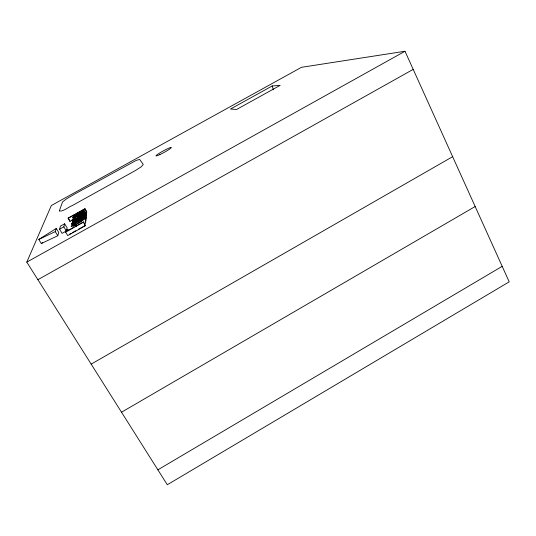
<?xml version="1.0" encoding="UTF-8"?>
<svg xmlns="http://www.w3.org/2000/svg" width="536" height="536" viewBox="0 0 536 536"><rect width="100%" height="100%" fill="white"/><g stroke="black" fill="none" stroke-linecap="round" stroke-linejoin="round"><path stroke-width="0.8" d="M85.438 225.703L83.402 221.911L75.516 226.299L75.717 225.127L73.948 226.105L73.734 227.291L67.482 230.768L67.784 229.455L66.015 230.44L65.613 232.128L67.717 235.579L85.438 225.703L83.402 221.911M85.13 221.442L85.921 220.698L83.924 217.375L75.509 221.998A4.73 0.563 -29.7 0 1 74.223 222.601L73.365 222.782A3.075 0.369 -29.8 0 1 73.74 222.34M85.304 219.7L86.088 218.929L84.118 215.653L75.208 220.169A6.941 0.824 -29.8 0 0 74.551 220.51L74.437 220.571A6.144 0.717 -29.7 0 0 75.529 219.934L84.266 214.413L72.568 220.343L73.285 221.944M85.639 218.293L86.209 217.656L84.266 214.413M86.055 215.78L86.437 215.291L84.527 212.102L74.028 218.052A3.404 0.395 -29.7 0 0 73.244 218.608L72.554 219.365M85.767 215.104L86.517 214.42L84.628 211.258L76.648 215.64A4.482 0.509 -29.6 0 1 75.429 216.216C73.003 217.214 77.291 214.42 73.151 217.006A5.306 0.603 -29.7 0 0 73.01 217.248M85.995 212.531L86.765 211.841L84.916 208.752L68.199 218.025L70.002 221.415L73.11 219.693M85.887 221.02L83.924 217.375M86.055 219.244L84.118 215.653M86.403 215.586L84.527 212.102M86.49 214.708L84.628 211.258M86.738 212.122L84.916 208.752M73.821 219.211L73.117 217.643L75.476 216.336M70.002 221.415L68.199 218.025M66.357 230.983L67.107 227.827L64.648 223.787L60.468 226.112L59.556 229.234L62.082 233.361L66.357 230.983L63.844 226.849L64.648 223.787M57.801 235.746L58.752 232.47L56.28 228.436L38.786 239.451L41.319 243.525L57.801 235.746L55.268 231.612L56.28 228.436M74.089 218.541L77.104 216.497L78.651 216.611A3.471 0.402 -29.7 0 0 79.442 216.263L81.948 214.916M26.8 262.131L51.335 205.529L301.473 67.315L405.008 51.248L509.2 281.842L167.299 484.752L26.8 262.131L405.008 51.248M82.189 220.269L82.33 220.048A6.559 0.804 -29.8 0 0 82.33 219.934L82.196 219.867A3.826 0.469 -29.8 0 0 81.177 220.169A4.255 0.523 -29.8 0 0 80.501 220.47L77.975 221.783A10.988 1.353 -29.8 0 0 77.137 222.252L74.176 223.713A5.842 0.71 -29.8 0 0 71.523 225.656L71.154 226.145A10.017 1.226 -29.8 0 0 71.141 226.326L71.482 226.44M41.319 243.525L42.713 242.641M74.444 223.546L76.956 222.058A12.429 1.528 -29.8 0 1 78.042 221.448L80.279 220.269A6.687 0.817 -29.8 0 1 82.691 219.197A6.244 0.764 -29.8 0 1 83.743 218.943L83.676 219.586A6.07 0.744 -29.8 0 1 82.356 220.685A6.566 0.804 -29.8 0 1 80.099 222.172L77.881 223.472A11.779 1.434 -29.8 0 1 76.782 224.082L74.209 225.408A6.264 0.764 -29.8 0 1 71.469 226.447M84.085 215.954L71.965 223.271L81.231 217.415A6.787 0.817 -29.7 0 1 82.296 216.799M157.879 469.831L502.192 266.338M121.518 412.218L475.164 206.521M91.167 364.118L452.645 156.68M37.882 279.698L413.196 69.379M85.532 220.919L85.921 220.698M65.613 232.128L83.361 222.246M69.579 234.212L70.966 233.441M72.353 232.671L75.817 230.741M78.316 229.348L85.472 225.361M68.126 218.32L75.228 214.38L74.397 214.936A3.879 0.436 -29.6 0 0 73.673 215.485L73.305 215.867A6.774 0.764 -29.6 0 0 73.264 216.062L73.378 216.115A5.112 0.576 -29.6 0 0 74.269 215.894L74.631 215.753A6.365 0.717 -29.6 0 0 76.233 215.016L78.598 213.784A11.785 1.32 -29.6 0 0 79.603 213.228L82.383 211.593A5.487 0.616 -29.6 0 0 83.824 210.648A4.643 0.523 -29.6 0 0 84.876 209.79L84.762 209.402A4.435 0.503 -29.6 0 0 84.052 209.623L82.899 210.125L84.882 209.02M73.057 217.944L84.594 211.539M84.494 212.39L82.611 213.435L83.877 212.906A4.107 0.476 -29.7 0 1 84.48 212.745L84.514 213.114A3.692 0.429 -29.7 0 1 81.954 214.923M71.114 220.537L73.204 219.378M59.556 229.234L63.844 226.849M85.412 215.03L86.517 214.42M71.831 223.405L73.78 222.319M85.961 215.552L86.437 215.291M74.269 222.742L71.724 224.45L83.891 217.683M272.228 85.948L230.493 109.022L236.577 109.478L280.181 85.351L272.228 85.948L273.347 89.827M80.4 211.512L78.115 212.772A3.732 0.422 -29.6 0 0 74.732 215.11M72.501 220.651L81.412 216.095A4.992 0.583 -29.6 0 0 82.457 215.546L82.035 215.8A6.412 0.764 -29.7 0 0 81.398 216.169L72.246 221.891L81.217 217.348A6.338 0.75 -29.7 0 0 82.296 216.785M85.472 218.031L86.209 217.656M85.546 219.204L86.088 218.929M76.755 214.48L78.725 213.455A9.635 1.079 -29.6 0 0 79.482 213.033L80.983 212.169A4.522 0.509 -29.6 0 0 82.504 211.204A3.384 0.382 -29.6 0 0 83.482 210.42L83.536 210.333A4.643 0.523 -29.6 0 0 83.562 210.233L83.562 210.233A3.678 0.415 -29.6 0 0 82.658 210.414A4.435 0.503 -29.6 0 0 80.4 211.512M38.786 239.451L55.268 231.612M78.919 215.921L78.631 215.653L79.898 214.949A3.866 0.449 -29.7 0 1 83.241 213.529M67.784 229.455L68.615 230.822M73.117 217.643L73.881 218.909M74.263 220.738L73.486 219.452L75.214 218.46A6.546 0.757 -29.7 0 1 74.069 218.547M75.717 225.127L76.541 226.494M72.568 220.343L73.345 221.629M77.104 216.497L77.874 217.777M84.232 214.708L86.175 217.964M83.134 213.596L79.268 215.968A6.794 0.791 -29.6 0 1 78.939 215.914M86.51 212.531A4.435 0.523 -29.6 0 1 86.618 212.511L86.738 212.913A4.636 0.543 -29.7 0 1 85.693 213.777A5.481 0.643 -29.7 0 1 85.519 213.898M74.765 215.09A4.824 0.543 -29.6 0 0 74.759 215.177L74.806 215.211A3.551 0.402 -29.6 0 0 75.623 214.996L75.764 214.936A4.543 0.509 -29.6 0 0 76.755 214.48M75.502 216.296A3.987 0.456 -29.7 0 1 72.796 217.375M86.082 216.008A4.1 0.496 -29.7 0 1 86.397 215.948L86.437 216.323A3.685 0.442 -29.7 0 1 85.124 217.368M73.452 219.472A8.422 0.978 -29.7 0 1 72.574 219.358M74.303 222.695A4.208 0.503 -29.8 0 1 71.449 223.807M71.683 223.673A5.601 0.67 -29.8 0 1 71.811 223.412M85.472 222.333A6.238 0.791 -29.8 0 1 85.767 222.313L85.706 222.969A6.064 0.77 -29.8 0 1 84.393 224.082M82.249 220.236A4.61 0.563 -29.8 0 1 79.228 222.373L77.774 223.224A9.541 1.159 -29.8 0 1 76.95 223.68L75.053 224.664A4.757 0.583 -29.8 0 1 73.801 225.227A4.221 0.516 -29.8 0 1 72.836 225.468L72.755 225.415A6.412 0.784 -29.8 0 1 72.789 225.241L73.05 224.926A3.859 0.469 -29.8 0 1 73.961 224.209A4.382 0.536 -29.8 0 1 74.826 223.626M59.308 210.956C63.101 211.921 68.427 206.95 72.367 205.523L135.179 170.669L141.303 166.77L143.273 164.472L139.675 159.413L136.224 160.398L75.134 193.804L66.632 198.782L62.565 201.878L59.308 210.956M159.909 154.569A8.737 0.864 -28.7 0 0 171.306 147.527A8.737 0.864 -28.7 0 0 159.688 152.988A8.737 0.864 -28.7 0 0 159.909 154.569"/></g></svg>
